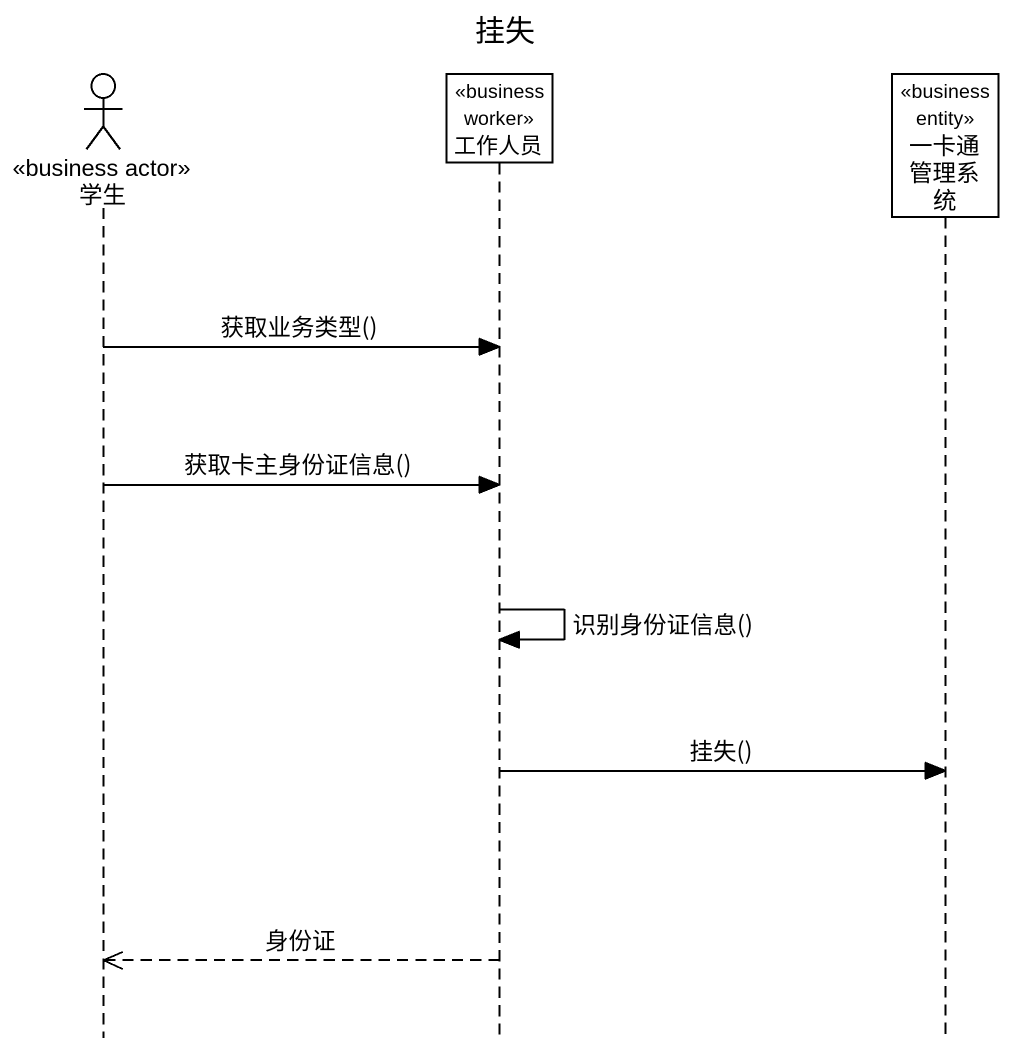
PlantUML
@startuml
title 挂失
hide footbox
actor 学生 <<business actor>>
participant 工作人员 <<business worker>>
participant 一卡通管理系统 <<business entity>>

学生 -> 工作人员 : 获取业务类型()
学生 -> 工作人员 : 获取卡主身份证信息()
工作人员 -> 工作人员 : 识别身份证信息()
工作人员 -> 一卡通管理系统 : 挂失()
工作人员 -->> 学生 : 身份证
@enduml
